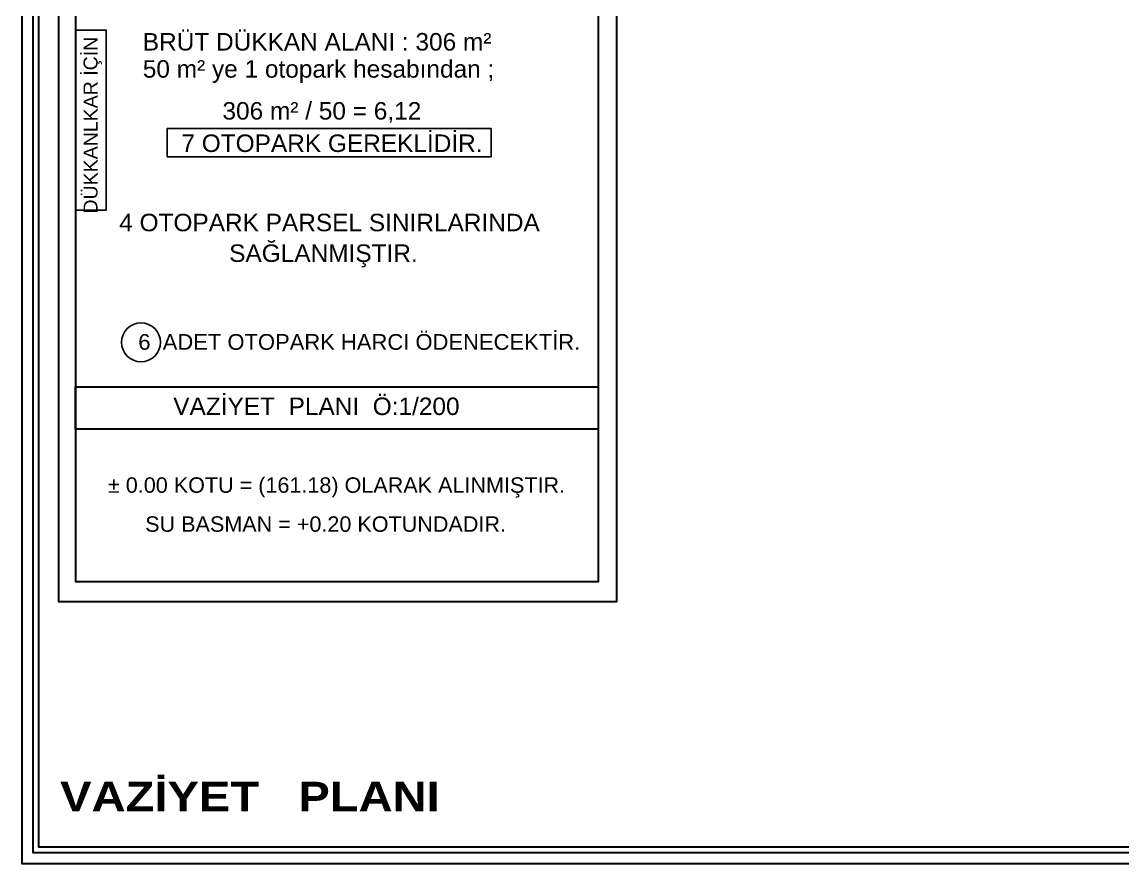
# Model space of a CAD drawing. Extents: x 386248 to 427517, y 4539405 to 4542296.
# Drawn here: x 386248 to 387237, y 4539405 to 4540162 of the extents above; entities that cross this region are included whole.
import ezdxf

# ---------------------------------------------------------------- set-up
doc = ezdxf.new("R2010")
doc.units = 0
doc.layers.add('DIM', color=7, linetype='Continuous')
for name, color, linetype, lineweight in [('TARR', 217, 'Continuous', 13), ('YAZILAR', 1, 'Continuous', 30), ('yazı', 113, 'Continuous', 30)]:
    doc.layers.add(name, color=color, linetype=linetype, lineweight=lineweight)
doc.styles.add('RomanSTA', font='')
doc.styles.add('STYLE1', font='')
doc.styles.get('RomanSTA').set_extended_font_data('Arial')
doc.styles.get('STYLE1').set_extended_font_data('Arial Tur')

msp = doc.modelspace()

# ---------------------------------------------------------------- linework, layer by layer
at = {"layer": 'DIM', "color": 2}
for points in [[(386296.602, 4540154.483), (386323.831, 4540154.483), (386323.831, 4539992.701), (386296.602, 4539992.701)], [(386378.729, 4540066.13), (386669.643, 4540066.13), (386669.643, 4540040.637), (386378.729, 4540040.637)]]:
    msp.add_lwpolyline(points, close=True, dxfattribs=at)
at = {"layer": 'DIM', "color": 1}
msp.add_circle((386355.077, 4539873.985), 17.477, dxfattribs=at)
at = {"layer": 'TARR', "lineweight": 30}
for points in [[(386281.242, 4540976.446), (386782.316, 4540976.446), (386782.316, 4539640.849), (386281.242, 4539640.849)], [(386296.602, 4540958.166), (386765.634, 4540958.166), (386765.634, 4539658.757), (386296.602, 4539658.757)], [(386296.168, 4539834.037), (386765.634, 4539834.037), (386765.634, 4539796.068), (386296.168, 4539796.068)]]:
    msp.add_lwpolyline(points, close=True, dxfattribs=at)
at = {"layer": 'YAZILAR', "color": 133, "ltscale": 5}
for points in [[(386248.215, 4542295.7), (388229.021, 4542295.7), (388229.021, 4539405.231), (386248.215, 4539405.231)], [(386258.215, 4542285.7), (388219.021, 4542285.7), (388219.021, 4539415.231), (386258.215, 4539415.231)], [(386263.215, 4542280.7), (388214.021, 4542280.7), (388214.021, 4539420.231), (386263.215, 4539420.231)]]:
    msp.add_lwpolyline(points, close=True, dxfattribs=at)

# ---------------------------------------------------------------- texts
at = {"layer": 'YAZILAR', "color": 133, "ltscale": 5, "insert": (386282.433, 4539479.103), "char_height": 26.47628, "width": 5285.39144, "attachment_point": 1, "style": 'RomanSTA'}
msp.add_mtext('{\\fArial Black|b0|i0|c162|p34;VAZİYET   PLANI}', dxfattribs=at)
at = {"layer": 'yazı', "style": 'STYLE1'}
for s, height, p in [('BRÜT DÜKKAN ALANI : 306 m²', 15.70105, (386356.697, 4540136.137, -1.911)), ('50 m² ye 1 otopark hesabından ; ', 15.70105, (386356.697, 4540111.753, -1.911)), ('306 m² / 50 = 6,12', 15.70105, (386428.277, 4540074.102, -1.911)), ('7 OTOPARK GEREKLİDİR.', 15.70105, (386391.375, 4540044.997, -1.911)), ('4 OTOPARK PARSEL SINIRLARINDA', 15.70105, (386335.504, 4539973.742, -1.911)), ('SAĞLANMIŞTIR.', 15.70105, (386434.289, 4539946.212, -1.911)), ('%%P 0.00 KOTU = (161.18) OLARAK ALINMIŞTIR. ', 13.87102, (386325.411, 4539738.75, 130.153)), ('SU BASMAN = +0.20 KOTUNDADIR.', 13.87102, (386358.871, 4539703.72, 130.153))]:
    msp.add_text(s, height=height, dxfattribs=at).set_placement(p)
at = {"layer": 'yazı', "color": 2, "style": 'STYLE1'}
msp.add_text('DÜKKANLKAR İÇİN', height=12.56084, rotation=90, dxfattribs=at).set_placement((386316.077, 4539989.626))
at = {"layer": 'yazı', "color": 1, "style": 'STYLE1'}
msp.add_text('6  ADET OTOPARK HARCI ÖDENECEKTİR.', height=14.13095, dxfattribs=at).set_placement((386352.669, 4539867.229, -1.72))
at = {"layer": 'yazı', "color": 5, "style": 'STYLE1'}
msp.add_text('VAZİYET  PLANI  Ö:1/200', height=15.70105, dxfattribs=at).set_placement((386384.093, 4539808.629))

doc.saveas('drawing.dxf')
